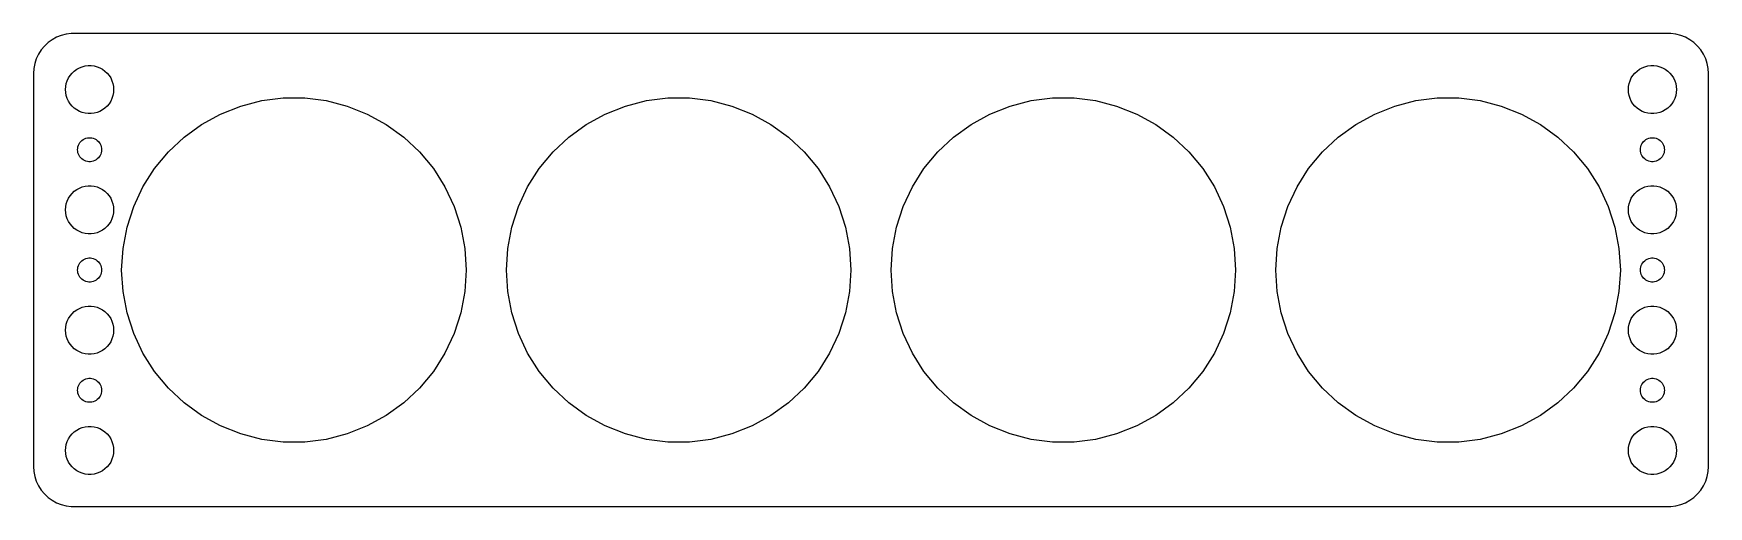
# Model space of a CAD drawing. Header units: metres. Extents: x -104 to 104, y -29 to 29.
import ezdxf

# ---------------------------------------------------------------- set-up
doc = ezdxf.new("R2010")
doc.units = ezdxf.units.M

msp = doc.modelspace()

# ---------------------------------------------------------------- linework, layer by layer
for p, q in [((-100.437, 29.4114), (-101.045, 29.2553)), ((-99.8139, 29.4901), (-100.437, 29.4114)), ((99.8139, 29.4901), (-99.8139, 29.4901)), ((100.437, 29.4114), (99.8139, 29.4901)), ((101.045, 29.2553), (100.437, 29.4114)), ((-103.545, 27.4389), (-103.882, 26.9088)), ((-103.145, 27.9227), (-103.545, 27.4389)), ((-102.687, 28.3526), (-103.145, 27.9227)), ((-102.179, 28.7216), (-102.687, 28.3526)), ((-101.629, 29.0241), (-102.179, 28.7216)), ((-101.045, 29.2553), (-101.629, 29.0241)), ((101.629, 29.0241), (101.045, 29.2553)), ((102.179, 28.7216), (101.629, 29.0241)), ((102.687, 28.3526), (102.179, 28.7216)), ((103.145, 27.9227), (102.687, 28.3526)), ((103.545, 27.4389), (103.145, 27.9227)), ((103.882, 26.9088), (103.545, 27.4389)), ((-104.461, 25.1267), (-104.5, 24.5)), ((-104.343, 25.7434), (-104.461, 25.1267)), ((-104.149, 26.3406), (-104.343, 25.7434)), ((-103.882, 26.9088), (-104.149, 26.3406)), ((-99.1075, 25.033), (-98.7773, 25.2145)), ((-98.7773, 25.2145), (-98.427, 25.3532)), ((-98.427, 25.3532), (-98.0621, 25.4469)), ((-98.0621, 25.4469), (-97.6884, 25.4941)), ((-97.6884, 25.4941), (-97.3116, 25.4941)), ((-97.3116, 25.4941), (-96.9379, 25.4469)), ((-96.9379, 25.4469), (-96.573, 25.3532)), ((-96.573, 25.3532), (-96.2227, 25.2145)), ((-96.2227, 25.2145), (-95.8925, 25.033)), ((95.8925, 25.033), (96.2227, 25.2145)), ((96.2227, 25.2145), (96.573, 25.3532)), ((96.573, 25.3532), (96.9379, 25.4469)), ((96.9379, 25.4469), (97.3116, 25.4941)), ((97.3116, 25.4941), (97.6884, 25.4941)), ((97.6884, 25.4941), (98.0621, 25.4469)), ((98.0621, 25.4469), (98.427, 25.3532)), ((98.427, 25.3532), (98.7773, 25.2145)), ((98.7773, 25.2145), (99.1075, 25.033)), ((104.149, 26.3406), (103.882, 26.9088)), ((104.343, 25.7434), (104.149, 26.3406)), ((104.461, 25.1267), (104.343, 25.7434)), ((104.5, 24.5), (104.461, 25.1267)), ((-104.5, 24.5), (-104.5, -24.5)), ((-100.476, 22.876), (-100.406, 23.2461)), ((-100.406, 23.2461), (-100.289, 23.6044)), ((-100.289, 23.6044), (-100.129, 23.9453)), ((-100.129, 23.9453), (-99.927, 24.2634)), ((-99.927, 24.2634), (-99.6869, 24.5536)), ((-99.6869, 24.5536), (-99.4123, 24.8115)), ((-99.4123, 24.8115), (-99.1075, 25.033)), ((-95.8925, 25.033), (-95.5877, 24.8115)), ((-95.5877, 24.8115), (-95.3131, 24.5536)), ((-95.3131, 24.5536), (-95.073, 24.2634)), ((-95.073, 24.2634), (-94.8711, 23.9453)), ((-94.8711, 23.9453), (-94.7107, 23.6044)), ((-94.7107, 23.6044), (-94.5943, 23.2461)), ((-94.5943, 23.2461), (-94.5237, 22.876)), ((94.5237, 22.876), (94.5943, 23.2461)), ((94.5943, 23.2461), (94.7107, 23.6044)), ((94.7107, 23.6044), (94.8711, 23.9453)), ((94.8711, 23.9453), (95.073, 24.2634)), ((95.073, 24.2634), (95.3131, 24.5536)), ((95.3131, 24.5536), (95.5877, 24.8115)), ((95.5877, 24.8115), (95.8925, 25.033)), ((99.1075, 25.033), (99.4123, 24.8115)), ((99.4123, 24.8115), (99.6869, 24.5536)), ((99.6869, 24.5536), (99.927, 24.2634)), ((99.927, 24.2634), (100.129, 23.9453)), ((100.129, 23.9453), (100.289, 23.6044)), ((100.289, 23.6044), (100.406, 23.2461)), ((100.406, 23.2461), (100.476, 22.876)), ((104.5, -24.5), (104.5, 24.5)), ((-100.5, 22.5), (-100.476, 22.876)), ((-100.476, 22.124), (-100.5, 22.5)), ((-100.406, 21.7539), (-100.476, 22.124)), ((-100.289, 21.3956), (-100.406, 21.7539)), ((-100.129, 21.0547), (-100.289, 21.3956)), ((-99.927, 20.7366), (-100.129, 21.0547)), ((-94.8711, 21.0547), (-95.073, 20.7366)), ((-94.7107, 21.3956), (-94.8711, 21.0547)), ((-94.5943, 21.7539), (-94.7107, 21.3956)), ((-94.5237, 22.124), (-94.5943, 21.7539)), ((-94.5237, 22.876), (-94.5, 22.5)), ((-94.5, 22.5), (-94.5237, 22.124)), ((-78.6439, 20.4477), (-76.0287, 21.1192)), ((-76.0287, 21.1192), (-73.35, 21.4576)), ((-73.35, 21.4576), (-70.65, 21.4576)), ((-70.65, 21.4576), (-67.9713, 21.1192)), ((-67.9713, 21.1192), (-65.3561, 20.4477)), ((-30.6439, 20.4477), (-28.0287, 21.1192)), ((-28.0287, 21.1192), (-25.35, 21.4576)), ((-25.35, 21.4576), (-22.65, 21.4576)), ((-22.65, 21.4576), (-19.9713, 21.1192)), ((-19.9713, 21.1192), (-17.3561, 20.4477)), ((17.3561, 20.4477), (19.9713, 21.1192)), ((19.9713, 21.1192), (22.65, 21.4576)), ((22.65, 21.4576), (25.35, 21.4576)), ((25.35, 21.4576), (28.0287, 21.1192)), ((28.0287, 21.1192), (30.6439, 20.4477)), ((65.3561, 20.4477), (67.9713, 21.1192)), ((67.9713, 21.1192), (70.65, 21.4576)), ((70.65, 21.4576), (73.35, 21.4576)), ((73.35, 21.4576), (76.0287, 21.1192)), ((76.0287, 21.1192), (78.6439, 20.4477)), ((94.5, 22.5), (94.5237, 22.876)), ((94.5237, 22.124), (94.5, 22.5)), ((94.5943, 21.7539), (94.5237, 22.124)), ((94.7107, 21.3956), (94.5943, 21.7539)), ((94.8711, 21.0547), (94.7107, 21.3956)), ((95.073, 20.7366), (94.8711, 21.0547)), ((100.129, 21.0547), (99.927, 20.7366)), ((100.289, 21.3956), (100.129, 21.0547)), ((100.406, 21.7539), (100.289, 21.3956)), ((100.476, 22.124), (100.406, 21.7539)), ((100.476, 22.876), (100.5, 22.5)), ((100.5, 22.5), (100.476, 22.124)), ((-99.6869, 20.4464), (-99.927, 20.7366)), ((-99.4123, 20.1884), (-99.6869, 20.4464)), ((-99.1075, 19.967), (-99.4123, 20.1884)), ((-98.7773, 19.7855), (-99.1075, 19.967)), ((-98.427, 19.6468), (-98.7773, 19.7855)), ((-98.0621, 19.5531), (-98.427, 19.6468)), ((-97.6884, 19.5059), (-98.0621, 19.5531)), ((-97.3116, 19.5059), (-97.6884, 19.5059)), ((-96.9379, 19.5531), (-97.3116, 19.5059)), ((-96.573, 19.6468), (-96.9379, 19.5531)), ((-96.2227, 19.7855), (-96.573, 19.6468)), ((-95.8925, 19.967), (-96.2227, 19.7855)), ((-95.5877, 20.1884), (-95.8925, 19.967)), ((-95.3131, 20.4464), (-95.5877, 20.1884)), ((-95.073, 20.7366), (-95.3131, 20.4464)), ((-83.5203, 18.153), (-81.1543, 19.4538)), ((-81.1543, 19.4538), (-78.6439, 20.4477)), ((-65.3561, 20.4477), (-62.8457, 19.4538)), ((-62.8457, 19.4538), (-60.4797, 18.153)), ((-35.5203, 18.153), (-33.1543, 19.4538)), ((-33.1543, 19.4538), (-30.6439, 20.4477)), ((-17.3561, 20.4477), (-14.8457, 19.4538)), ((-14.8457, 19.4538), (-12.4797, 18.153)), ((12.4797, 18.153), (14.8457, 19.4538)), ((14.8457, 19.4538), (17.3561, 20.4477)), ((30.6439, 20.4477), (33.1543, 19.4538)), ((33.1543, 19.4538), (35.5203, 18.153)), ((60.4797, 18.153), (62.8457, 19.4538)), ((62.8457, 19.4538), (65.3561, 20.4477)), ((78.6439, 20.4477), (81.1543, 19.4538)), ((81.1543, 19.4538), (83.5203, 18.153)), ((95.3131, 20.4464), (95.073, 20.7366)), ((95.5877, 20.1884), (95.3131, 20.4464)), ((95.8925, 19.967), (95.5877, 20.1884)), ((96.2227, 19.7855), (95.8925, 19.967)), ((96.573, 19.6468), (96.2227, 19.7855)), ((96.9379, 19.5531), (96.573, 19.6468)), ((97.3116, 19.5059), (96.9379, 19.5531)), ((97.6884, 19.5059), (97.3116, 19.5059)), ((98.0621, 19.5531), (97.6884, 19.5059)), ((98.427, 19.6468), (98.0621, 19.5531)), ((98.7773, 19.7855), (98.427, 19.6468)), ((99.1075, 19.967), (98.7773, 19.7855)), ((99.4123, 20.1884), (99.1075, 19.967)), ((99.6869, 20.4464), (99.4123, 20.1884)), ((99.927, 20.7366), (99.6869, 20.4464)), ((-85.7046, 16.566), (-83.5203, 18.153)), ((-60.4797, 18.153), (-58.2954, 16.566)), ((-37.7046, 16.566), (-35.5203, 18.153)), ((-12.4797, 18.153), (-10.2954, 16.566)), ((10.2954, 16.566), (12.4797, 18.153)), ((35.5203, 18.153), (37.7046, 16.566)), ((58.2954, 16.566), (60.4797, 18.153)), ((83.5203, 18.153), (85.7046, 16.566)), ((-99, 15), (-98.9882, 15.188)), ((-98.9882, 14.812), (-99, 15)), ((-98.9882, 15.188), (-98.9529, 15.373)), ((-98.9529, 14.627), (-98.9882, 14.812)), ((-98.9529, 15.373), (-98.8947, 15.5522)), ((-98.8947, 15.5522), (-98.8145, 15.7226)), ((-98.8145, 15.7226), (-98.7135, 15.8817)), ((-98.7135, 15.8817), (-98.5934, 16.0268)), ((-98.5934, 16.0268), (-98.4561, 16.1558)), ((-98.4561, 16.1558), (-98.3037, 16.2665)), ((-98.3037, 16.2665), (-98.1387, 16.3572)), ((-98.1387, 16.3572), (-97.9635, 16.4266)), ((-97.9635, 16.4266), (-97.7811, 16.4734)), ((-97.7811, 16.4734), (-97.5942, 16.497)), ((-97.5942, 16.497), (-97.4058, 16.497)), ((-97.4058, 16.497), (-97.2189, 16.4734)), ((-97.2189, 16.4734), (-97.0365, 16.4266)), ((-97.0365, 16.4266), (-96.8613, 16.3572)), ((-96.8613, 16.3572), (-96.6963, 16.2665)), ((-96.6963, 16.2665), (-96.5439, 16.1558)), ((-96.5439, 16.1558), (-96.4065, 16.0268)), ((-96.4065, 16.0268), (-96.2865, 15.8817)), ((-96.2865, 15.8817), (-96.1855, 15.7226)), ((-96.1855, 15.7226), (-96.1053, 15.5522)), ((-96.1053, 15.5522), (-96.0471, 15.373)), ((-96.0471, 15.373), (-96.0118, 15.188)), ((-96.0118, 14.812), (-96.0471, 14.627)), ((-96.0118, 15.188), (-96, 15)), ((-96, 15), (-96.0118, 14.812)), ((-89.3939, 12.6374), (-87.6728, 14.7178)), ((-87.6728, 14.7178), (-85.7046, 16.566)), ((-58.2954, 16.566), (-56.3272, 14.7178)), ((-56.3272, 14.7178), (-54.6061, 12.6374)), ((-41.3939, 12.6374), (-39.6728, 14.7178)), ((-39.6728, 14.7178), (-37.7046, 16.566)), ((-10.2954, 16.566), (-8.32716, 14.7178)), ((-8.32716, 14.7178), (-6.60612, 12.6374)), ((6.60612, 12.6374), (8.32716, 14.7178)), ((8.32716, 14.7178), (10.2954, 16.566)), ((37.7046, 16.566), (39.6728, 14.7178)), ((39.6728, 14.7178), (41.3939, 12.6374)), ((54.6061, 12.6374), (56.3272, 14.7178)), ((56.3272, 14.7178), (58.2954, 16.566)), ((85.7046, 16.566), (87.6728, 14.7178)), ((87.6728, 14.7178), (89.3939, 12.6374)), ((96, 15), (96.0118, 15.188)), ((96.0118, 14.812), (96, 15)), ((96.0118, 15.188), (96.0471, 15.373)), ((96.0471, 14.627), (96.0118, 14.812)), ((96.0471, 15.373), (96.1053, 15.5522)), ((96.1053, 15.5522), (96.1855, 15.7226)), ((96.1855, 15.7226), (96.2865, 15.8817)), ((96.2865, 15.8817), (96.4065, 16.0268)), ((96.4065, 16.0268), (96.5439, 16.1558)), ((96.5439, 16.1558), (96.6963, 16.2665)), ((96.6963, 16.2665), (96.8613, 16.3572)), ((96.8613, 16.3572), (97.0365, 16.4266)), ((97.0365, 16.4266), (97.2189, 16.4734)), ((97.2189, 16.4734), (97.4058, 16.497)), ((97.4058, 16.497), (97.5942, 16.497)), ((97.5942, 16.497), (97.7811, 16.4734)), ((97.7811, 16.4734), (97.9635, 16.4266)), ((97.9635, 16.4266), (98.1387, 16.3572)), ((98.1387, 16.3572), (98.3037, 16.2665)), ((98.3037, 16.2665), (98.4561, 16.1558)), ((98.4561, 16.1558), (98.5934, 16.0268)), ((98.5934, 16.0268), (98.7135, 15.8817)), ((98.7135, 15.8817), (98.8145, 15.7226)), ((98.8145, 15.7226), (98.8947, 15.5522)), ((98.8947, 15.5522), (98.9529, 15.373)), ((98.9529, 15.373), (98.9882, 15.188)), ((98.9882, 14.812), (98.9529, 14.627)), ((98.9882, 15.188), (99, 15)), ((99, 15), (98.9882, 14.812)), ((-98.8947, 14.4478), (-98.9529, 14.627)), ((-98.8145, 14.2774), (-98.8947, 14.4478)), ((-98.7135, 14.1183), (-98.8145, 14.2774)), ((-98.5934, 13.9732), (-98.7135, 14.1183)), ((-98.4561, 13.8442), (-98.5934, 13.9732)), ((-98.3037, 13.7335), (-98.4561, 13.8442)), ((-98.1387, 13.6427), (-98.3037, 13.7335)), ((-97.9635, 13.5734), (-98.1387, 13.6427)), ((-97.7811, 13.5266), (-97.9635, 13.5734)), ((-97.5942, 13.5029), (-97.7811, 13.5266)), ((-97.4058, 13.5029), (-97.5942, 13.5029)), ((-97.2189, 13.5266), (-97.4058, 13.5029)), ((-97.0365, 13.5734), (-97.2189, 13.5266)), ((-96.8613, 13.6427), (-97.0365, 13.5734)), ((-96.6963, 13.7335), (-96.8613, 13.6427)), ((-96.5439, 13.8442), (-96.6963, 13.7335)), ((-96.4065, 13.9732), (-96.5439, 13.8442)), ((-96.2865, 14.1183), (-96.4065, 13.9732)), ((-96.1855, 14.2774), (-96.2865, 14.1183)), ((-96.1053, 14.4478), (-96.1855, 14.2774)), ((-96.0471, 14.627), (-96.1053, 14.4478)), ((-90.8406, 10.3577), (-89.3939, 12.6374)), ((-54.6061, 12.6374), (-53.1594, 10.3577)), ((-42.8406, 10.3577), (-41.3939, 12.6374)), ((-6.60612, 12.6374), (-5.15939, 10.3577)), ((5.15939, 10.3577), (6.60612, 12.6374)), ((41.3939, 12.6374), (42.8406, 10.3577)), ((53.1594, 10.3577), (54.6061, 12.6374)), ((89.3939, 12.6374), (90.8406, 10.3577)), ((96.1053, 14.4478), (96.0471, 14.627)), ((96.1855, 14.2774), (96.1053, 14.4478)), ((96.2865, 14.1183), (96.1855, 14.2774)), ((96.4065, 13.9732), (96.2865, 14.1183)), ((96.5439, 13.8442), (96.4065, 13.9732)), ((96.6963, 13.7335), (96.5439, 13.8442)), ((96.8613, 13.6427), (96.6963, 13.7335)), ((97.0365, 13.5734), (96.8613, 13.6427)), ((97.2189, 13.5266), (97.0365, 13.5734)), ((97.4058, 13.5029), (97.2189, 13.5266)), ((97.5942, 13.5029), (97.4058, 13.5029)), ((97.7811, 13.5266), (97.5942, 13.5029)), ((97.9635, 13.5734), (97.7811, 13.5266)), ((98.1387, 13.6427), (97.9635, 13.5734)), ((98.3037, 13.7335), (98.1387, 13.6427)), ((98.4561, 13.8442), (98.3037, 13.7335)), ((98.5934, 13.9732), (98.4561, 13.8442)), ((98.7135, 14.1183), (98.5934, 13.9732)), ((98.8145, 14.2774), (98.7135, 14.1183)), ((98.8947, 14.4478), (98.8145, 14.2774)), ((98.9529, 14.627), (98.8947, 14.4478)), ((-98.0621, 10.4469), (-97.6884, 10.4941)), ((-97.6884, 10.4941), (-97.3116, 10.4941)), ((-97.3116, 10.4941), (-96.9379, 10.4469)), ((96.9379, 10.4469), (97.3116, 10.4941)), ((97.3116, 10.4941), (97.6884, 10.4941)), ((97.6884, 10.4941), (98.0621, 10.4469)), ((-100.406, 8.24606), (-100.289, 8.60437)), ((-100.289, 8.60437), (-100.129, 8.94525)), ((-100.129, 8.94525), (-99.927, 9.26335)), ((-99.927, 9.26335), (-99.6869, 9.55363)), ((-99.6869, 9.55363), (-99.4123, 9.81154)), ((-99.4123, 9.81154), (-99.1075, 10.033)), ((-99.1075, 10.033), (-98.7773, 10.2145)), ((-98.7773, 10.2145), (-98.427, 10.3532)), ((-98.427, 10.3532), (-98.0621, 10.4469)), ((-96.9379, 10.4469), (-96.573, 10.3532)), ((-96.573, 10.3532), (-96.2227, 10.2145)), ((-96.2227, 10.2145), (-95.8925, 10.033)), ((-95.8925, 10.033), (-95.5877, 9.81154)), ((-95.5877, 9.81154), (-95.3131, 9.55363)), ((-95.3131, 9.55363), (-95.073, 9.26335)), ((-95.073, 9.26335), (-94.8711, 8.94525)), ((-94.8711, 8.94525), (-94.7107, 8.60437)), ((-94.7107, 8.60437), (-94.5943, 8.24606)), ((-91.9902, 7.91467), (-90.8406, 10.3577)), ((-53.1594, 10.3577), (-52.0098, 7.91467)), ((-43.9902, 7.91467), (-42.8406, 10.3577)), ((-5.15939, 10.3577), (-4.0098, 7.91467)), ((4.0098, 7.91467), (5.15939, 10.3577)), ((42.8406, 10.3577), (43.9902, 7.91467)), ((52.0098, 7.91467), (53.1594, 10.3577)), ((90.8406, 10.3577), (91.9902, 7.91467)), ((94.5943, 8.24606), (94.7107, 8.60437)), ((94.7107, 8.60437), (94.8711, 8.94525)), ((94.8711, 8.94525), (95.073, 9.26335)), ((95.073, 9.26335), (95.3131, 9.55363)), ((95.3131, 9.55363), (95.5877, 9.81154)), ((95.5877, 9.81154), (95.8925, 10.033)), ((95.8925, 10.033), (96.2227, 10.2145)), ((96.2227, 10.2145), (96.573, 10.3532)), ((96.573, 10.3532), (96.9379, 10.4469)), ((98.0621, 10.4469), (98.427, 10.3532)), ((98.427, 10.3532), (98.7773, 10.2145)), ((98.7773, 10.2145), (99.1075, 10.033)), ((99.1075, 10.033), (99.4123, 9.81154)), ((99.4123, 9.81154), (99.6869, 9.55363)), ((99.6869, 9.55363), (99.927, 9.26335)), ((99.927, 9.26335), (100.129, 8.94525)), ((100.129, 8.94525), (100.289, 8.60437)), ((100.289, 8.60437), (100.406, 8.24606)), ((-100.5, 7.5), (-100.476, 7.87599)), ((-100.476, 7.12399), (-100.5, 7.5)), ((-100.476, 7.87599), (-100.406, 8.24606)), ((-100.406, 6.75392), (-100.476, 7.12399)), ((-100.289, 6.39561), (-100.406, 6.75392)), ((-100.129, 6.05473), (-100.289, 6.39561)), ((-94.7107, 6.39561), (-94.8711, 6.05473)), ((-94.5943, 6.75392), (-94.7107, 6.39561)), ((-94.5943, 8.24606), (-94.5237, 7.87599)), ((-94.5237, 7.12399), (-94.5943, 6.75392)), ((-94.5237, 7.87599), (-94.5, 7.5)), ((-94.5, 7.5), (-94.5237, 7.12399)), ((-92.8245, 5.34683), (-91.9902, 7.91467)), ((-52.0098, 7.91467), (-51.1755, 5.34683)), ((-44.8245, 5.34683), (-43.9902, 7.91467)), ((-4.0098, 7.91467), (-3.17546, 5.34683)), ((3.17546, 5.34683), (4.0098, 7.91467)), ((43.9902, 7.91467), (44.8245, 5.34683)), ((51.1755, 5.34683), (52.0098, 7.91467)), ((91.9902, 7.91467), (92.8245, 5.34683)), ((94.5, 7.5), (94.5237, 7.87599)), ((94.5237, 7.12399), (94.5, 7.5)), ((94.5237, 7.87599), (94.5943, 8.24606)), ((94.5943, 6.75392), (94.5237, 7.12399)), ((94.7107, 6.39561), (94.5943, 6.75392)), ((94.8711, 6.05473), (94.7107, 6.39561)), ((100.289, 6.39561), (100.129, 6.05473)), ((100.406, 6.75392), (100.289, 6.39561)), ((100.406, 8.24606), (100.476, 7.87599)), ((100.476, 7.12399), (100.406, 6.75392)), ((100.476, 7.87599), (100.5, 7.5)), ((100.5, 7.5), (100.476, 7.12399)), ((-99.927, 5.73663), (-100.129, 6.05473)), ((-99.6869, 5.44635), (-99.927, 5.73663)), ((-99.4123, 5.18845), (-99.6869, 5.44635)), ((-99.1075, 4.96701), (-99.4123, 5.18845)), ((-98.7773, 4.78551), (-99.1075, 4.96701)), ((-98.427, 4.64682), (-98.7773, 4.78551)), ((-98.0621, 4.55313), (-98.427, 4.64682)), ((-97.6884, 4.50591), (-98.0621, 4.55313)), ((-97.3116, 4.50591), (-97.6884, 4.50591)), ((-96.9379, 4.55313), (-97.3116, 4.50591)), ((-96.573, 4.64682), (-96.9379, 4.55313)), ((-96.2227, 4.78551), (-96.573, 4.64682)), ((-95.8925, 4.96701), (-96.2227, 4.78551)), ((-95.5877, 5.18845), (-95.8925, 4.96701)), ((-95.3131, 5.44635), (-95.5877, 5.18845)), ((-95.073, 5.73663), (-95.3131, 5.44635)), ((-94.8711, 6.05473), (-95.073, 5.73663)), ((-93.3305, 2.69466), (-92.8245, 5.34683)), ((-51.1755, 5.34683), (-50.6695, 2.69466)), ((-45.3305, 2.69466), (-44.8245, 5.34683)), ((-3.17546, 5.34683), (-2.66953, 2.69466)), ((2.66953, 2.69466), (3.17546, 5.34683)), ((44.8245, 5.34683), (45.3305, 2.69466)), ((50.6695, 2.69466), (51.1755, 5.34683)), ((92.8245, 5.34683), (93.3305, 2.69466)), ((95.073, 5.73663), (94.8711, 6.05473)), ((95.3131, 5.44635), (95.073, 5.73663)), ((95.5877, 5.18845), (95.3131, 5.44635)), ((95.8925, 4.96701), (95.5877, 5.18845)), ((96.2227, 4.78551), (95.8925, 4.96701)), ((96.573, 4.64682), (96.2227, 4.78551)), ((96.9379, 4.55313), (96.573, 4.64682)), ((97.3116, 4.50591), (96.9379, 4.55313)), ((97.6884, 4.50591), (97.3116, 4.50591)), ((98.0621, 4.55313), (97.6884, 4.50591)), ((98.427, 4.64682), (98.0621, 4.55313)), ((98.7773, 4.78551), (98.427, 4.64682)), ((99.1075, 4.96701), (98.7773, 4.78551)), ((99.4123, 5.18845), (99.1075, 4.96701)), ((99.6869, 5.44635), (99.4123, 5.18845)), ((99.927, 5.73663), (99.6869, 5.44635)), ((100.129, 6.05473), (99.927, 5.73663)), ((-93.5, 0), (-93.3305, 2.69466)), ((-50.6695, 2.69466), (-50.5, 0)), ((-45.5, 0), (-45.3305, 2.69466)), ((-2.66953, 2.69466), (-2.5, 0)), ((2.5, 0), (2.66953, 2.69466)), ((45.3305, 2.69466), (45.5, 0)), ((50.5, 0), (50.6695, 2.69466)), ((93.3305, 2.69466), (93.5, 0)), ((-99, 0), (-98.9882, 0.187988)), ((-98.9882, -0.187988), (-99, 0)), ((-98.9882, 0.187988), (-98.9529, 0.373032)), ((-98.9529, 0.373032), (-98.8947, 0.552185)), ((-98.8947, 0.552185), (-98.8145, 0.722626)), ((-98.8145, 0.722626), (-98.7135, 0.881668)), ((-98.7135, 0.881668), (-98.5934, 1.02681)), ((-98.5934, 1.02681), (-98.4561, 1.15576)), ((-98.4561, 1.15576), (-98.3037, 1.26648)), ((-98.3037, 1.26648), (-98.1387, 1.35724)), ((-98.1387, 1.35724), (-97.9635, 1.42657)), ((-97.9635, 1.42657), (-97.7811, 1.47342)), ((-97.7811, 1.47342), (-97.5942, 1.49704)), ((-97.5942, 1.49704), (-97.4058, 1.49704)), ((-97.4058, 1.49704), (-97.2189, 1.47342)), ((-97.2189, 1.47342), (-97.0365, 1.42657)), ((-97.0365, 1.42657), (-96.8613, 1.35724)), ((-96.8613, 1.35724), (-96.6963, 1.26648)), ((-96.6963, 1.26648), (-96.5439, 1.15576)), ((-96.5439, 1.15576), (-96.4065, 1.02681)), ((-96.4065, 1.02681), (-96.2865, 0.881668)), ((-96.2865, 0.881668), (-96.1855, 0.722626)), ((-96.1855, 0.722626), (-96.1053, 0.552185)), ((-96.1053, 0.552185), (-96.0471, 0.373032)), ((-96.0471, 0.373032), (-96.0118, 0.187988)), ((-96.0118, 0.187988), (-96, 0)), ((-96, 0), (-96.0118, -0.187988)), ((-93.3305, -2.69466), (-93.5, 0)), ((-50.5, 0), (-50.6695, -2.69466)), ((-45.3305, -2.69466), (-45.5, 0)), ((-2.5, 0), (-2.66953, -2.69466)), ((2.66953, -2.69466), (2.5, 0)), ((45.5, 0), (45.3305, -2.69466)), ((50.6695, -2.69466), (50.5, 0)), ((93.5, 0), (93.3305, -2.69466)), ((96, 0), (96.0118, 0.187988)), ((96.0118, -0.187988), (96, 0)), ((96.0118, 0.187988), (96.0471, 0.373032)), ((96.0471, 0.373032), (96.1053, 0.552185)), ((96.1053, 0.552185), (96.1855, 0.722626)), ((96.1855, 0.722626), (96.2865, 0.881668)), ((96.2865, 0.881668), (96.4065, 1.02681)), ((96.4065, 1.02681), (96.5439, 1.15576)), ((96.5439, 1.15576), (96.6963, 1.26648)), ((96.6963, 1.26648), (96.8613, 1.35724)), ((96.8613, 1.35724), (97.0365, 1.42657)), ((97.0365, 1.42657), (97.2189, 1.47342)), ((97.2189, 1.47342), (97.4058, 1.49704)), ((97.4058, 1.49704), (97.5942, 1.49704)), ((97.5942, 1.49704), (97.7811, 1.47342)), ((97.7811, 1.47342), (97.9635, 1.42657)), ((97.9635, 1.42657), (98.1387, 1.35724)), ((98.1387, 1.35724), (98.3037, 1.26648)), ((98.3037, 1.26648), (98.4561, 1.15576)), ((98.4561, 1.15576), (98.5934, 1.02681)), ((98.5934, 1.02681), (98.7135, 0.881668)), ((98.7135, 0.881668), (98.8145, 0.722626)), ((98.8145, 0.722626), (98.8947, 0.552185)), ((98.8947, 0.552185), (98.9529, 0.373032)), ((98.9529, 0.373032), (98.9882, 0.187988)), ((98.9882, 0.187988), (99, 0)), ((99, 0), (98.9882, -0.187988)), ((-98.9529, -0.373032), (-98.9882, -0.187988)), ((-98.8947, -0.552185), (-98.9529, -0.373032)), ((-98.8145, -0.722626), (-98.8947, -0.552185)), ((-98.7135, -0.881668), (-98.8145, -0.722626)), ((-98.5934, -1.02681), (-98.7135, -0.881668)), ((-98.4561, -1.15576), (-98.5934, -1.02681)), ((-98.3037, -1.26648), (-98.4561, -1.15576)), ((-98.1387, -1.35724), (-98.3037, -1.26648)), ((-97.9635, -1.42657), (-98.1387, -1.35724)), ((-97.7811, -1.47342), (-97.9635, -1.42657)), ((-97.5942, -1.49704), (-97.7811, -1.47342)), ((-97.4058, -1.49704), (-97.5942, -1.49704)), ((-97.2189, -1.47342), (-97.4058, -1.49704)), ((-97.0365, -1.42657), (-97.2189, -1.47342)), ((-96.8613, -1.35724), (-97.0365, -1.42657)), ((-96.6963, -1.26648), (-96.8613, -1.35724)), ((-96.5439, -1.15576), (-96.6963, -1.26648)), ((-96.4065, -1.02681), (-96.5439, -1.15576)), ((-96.2865, -0.881668), (-96.4065, -1.02681)), ((-96.1855, -0.722626), (-96.2865, -0.881668)), ((-96.1053, -0.552185), (-96.1855, -0.722626)), ((-96.0471, -0.373032), (-96.1053, -0.552185)), ((-96.0118, -0.187988), (-96.0471, -0.373032)), ((96.0471, -0.373032), (96.0118, -0.187988)), ((96.1053, -0.552185), (96.0471, -0.373032)), ((96.1855, -0.722626), (96.1053, -0.552185)), ((96.2865, -0.881668), (96.1855, -0.722626)), ((96.4065, -1.02681), (96.2865, -0.881668)), ((96.5439, -1.15576), (96.4065, -1.02681)), ((96.6963, -1.26648), (96.5439, -1.15576)), ((96.8613, -1.35724), (96.6963, -1.26648)), ((97.0365, -1.42657), (96.8613, -1.35724)), ((97.2189, -1.47342), (97.0365, -1.42657)), ((97.4058, -1.49704), (97.2189, -1.47342)), ((97.5942, -1.49704), (97.4058, -1.49704)), ((97.7811, -1.47342), (97.5942, -1.49704)), ((97.9635, -1.42657), (97.7811, -1.47342)), ((98.1387, -1.35724), (97.9635, -1.42657)), ((98.3037, -1.26648), (98.1387, -1.35724)), ((98.4561, -1.15576), (98.3037, -1.26648)), ((98.5934, -1.02681), (98.4561, -1.15576)), ((98.7135, -0.881668), (98.5934, -1.02681)), ((98.8145, -0.722626), (98.7135, -0.881668)), ((98.8947, -0.552185), (98.8145, -0.722626)), ((98.9529, -0.373032), (98.8947, -0.552185)), ((98.9882, -0.187988), (98.9529, -0.373032)), ((-92.8245, -5.34683), (-93.3305, -2.69466)), ((-50.6695, -2.69466), (-51.1755, -5.34683)), ((-44.8245, -5.34683), (-45.3305, -2.69466)), ((-2.66953, -2.69466), (-3.17546, -5.34683)), ((3.17546, -5.34683), (2.66953, -2.69466)), ((45.3305, -2.69466), (44.8245, -5.34683)), ((51.1755, -5.34683), (50.6695, -2.69466)), ((93.3305, -2.69466), (92.8245, -5.34683)), ((-100.289, -6.39561), (-100.129, -6.05473)), ((-100.129, -6.05473), (-99.927, -5.73663)), ((-99.927, -5.73663), (-99.6869, -5.44635)), ((-99.6869, -5.44635), (-99.4123, -5.18845)), ((-99.4123, -5.18845), (-99.1075, -4.96701)), ((-99.1075, -4.96701), (-98.7773, -4.78551)), ((-98.7773, -4.78551), (-98.427, -4.64682)), ((-98.427, -4.64682), (-98.0621, -4.55313)), ((-98.0621, -4.55313), (-97.6884, -4.50591)), ((-97.6884, -4.50591), (-97.3116, -4.50591)), ((-97.3116, -4.50591), (-96.9379, -4.55313)), ((-96.9379, -4.55313), (-96.573, -4.64682)), ((-96.573, -4.64682), (-96.2227, -4.78551)), ((-96.2227, -4.78551), (-95.8925, -4.96701)), ((-95.8925, -4.96701), (-95.5877, -5.18845)), ((-95.5877, -5.18845), (-95.3131, -5.44635)), ((-95.3131, -5.44635), (-95.073, -5.73663)), ((-95.073, -5.73663), (-94.8711, -6.05473)), ((-94.8711, -6.05473), (-94.7107, -6.39561)), ((-91.9902, -7.91467), (-92.8245, -5.34683)), ((-51.1755, -5.34683), (-52.0098, -7.91467)), ((-43.9902, -7.91467), (-44.8245, -5.34683)), ((-3.17546, -5.34683), (-4.0098, -7.91467)), ((4.0098, -7.91467), (3.17546, -5.34683)), ((44.8245, -5.34683), (43.9902, -7.91467)), ((52.0098, -7.91467), (51.1755, -5.34683)), ((92.8245, -5.34683), (91.9902, -7.91467)), ((94.7107, -6.39561), (94.8711, -6.05473)), ((94.8711, -6.05473), (95.073, -5.73663)), ((95.073, -5.73663), (95.3131, -5.44635)), ((95.3131, -5.44635), (95.5877, -5.18845)), ((95.5877, -5.18845), (95.8925, -4.96701)), ((95.8925, -4.96701), (96.2227, -4.78551)), ((96.2227, -4.78551), (96.573, -4.64682)), ((96.573, -4.64682), (96.9379, -4.55313)), ((96.9379, -4.55313), (97.3116, -4.50591)), ((97.3116, -4.50591), (97.6884, -4.50591)), ((97.6884, -4.50591), (98.0621, -4.55313)), ((98.0621, -4.55313), (98.427, -4.64682)), ((98.427, -4.64682), (98.7773, -4.78551)), ((98.7773, -4.78551), (99.1075, -4.96701)), ((99.1075, -4.96701), (99.4123, -5.18845)), ((99.4123, -5.18845), (99.6869, -5.44635)), ((99.6869, -5.44635), (99.927, -5.73663)), ((99.927, -5.73663), (100.129, -6.05473)), ((100.129, -6.05473), (100.289, -6.39561)), ((-100.5, -7.5), (-100.476, -7.12399)), ((-100.476, -7.87599), (-100.5, -7.5)), ((-100.476, -7.12399), (-100.406, -6.75392)), ((-100.406, -8.24606), (-100.476, -7.87599)), ((-100.406, -6.75392), (-100.289, -6.39561)), ((-100.289, -8.60437), (-100.406, -8.24606)), ((-94.7107, -6.39561), (-94.5943, -6.75392)), ((-94.5943, -8.24606), (-94.7107, -8.60437)), ((-94.5943, -6.75392), (-94.5237, -7.12399)), ((-94.5237, -7.87599), (-94.5943, -8.24606)), ((-94.5237, -7.12399), (-94.5, -7.5)), ((-94.5, -7.5), (-94.5237, -7.87599)), ((-90.8406, -10.3577), (-91.9902, -7.91467)), ((-52.0098, -7.91467), (-53.1594, -10.3577)), ((-42.8406, -10.3577), (-43.9902, -7.91467)), ((-4.0098, -7.91467), (-5.15939, -10.3577)), ((5.15939, -10.3577), (4.0098, -7.91467)), ((43.9902, -7.91467), (42.8406, -10.3577)), ((53.1594, -10.3577), (52.0098, -7.91467)), ((91.9902, -7.91467), (90.8406, -10.3577)), ((94.5, -7.5), (94.5237, -7.12399)), ((94.5237, -7.87599), (94.5, -7.5)), ((94.5237, -7.12399), (94.5943, -6.75392)), ((94.5943, -8.24606), (94.5237, -7.87599)), ((94.5943, -6.75392), (94.7107, -6.39561)), ((94.7107, -8.60437), (94.5943, -8.24606)), ((100.289, -6.39561), (100.406, -6.75392)), ((100.406, -8.24606), (100.289, -8.60437)), ((100.406, -6.75392), (100.476, -7.12399)), ((100.476, -7.87599), (100.406, -8.24606)), ((100.476, -7.12399), (100.5, -7.5)), ((100.5, -7.5), (100.476, -7.87599)), ((-100.129, -8.94525), (-100.289, -8.60437)), ((-99.927, -9.26335), (-100.129, -8.94525)), ((-99.6869, -9.55363), (-99.927, -9.26335)), ((-99.4123, -9.81154), (-99.6869, -9.55363)), ((-99.1075, -10.033), (-99.4123, -9.81154)), ((-98.7773, -10.2145), (-99.1075, -10.033)), ((-98.427, -10.3532), (-98.7773, -10.2145)), ((-98.0621, -10.4469), (-98.427, -10.3532)), ((-97.6884, -10.4941), (-98.0621, -10.4469)), ((-96.9379, -10.4469), (-97.3116, -10.4941)), ((-96.573, -10.3532), (-96.9379, -10.4469)), ((-96.2227, -10.2145), (-96.573, -10.3532)), ((-95.8925, -10.033), (-96.2227, -10.2145)), ((-95.5877, -9.81154), (-95.8925, -10.033)), ((-95.3131, -9.55363), (-95.5877, -9.81154)), ((-95.073, -9.26335), (-95.3131, -9.55363)), ((-94.8711, -8.94525), (-95.073, -9.26335)), ((-94.7107, -8.60437), (-94.8711, -8.94525)), ((-89.3939, -12.6374), (-90.8406, -10.3577)), ((-53.1594, -10.3577), (-54.6061, -12.6374)), ((-41.3939, -12.6374), (-42.8406, -10.3577)), ((-5.15939, -10.3577), (-6.60612, -12.6374)), ((6.60612, -12.6374), (5.15939, -10.3577)), ((42.8406, -10.3577), (41.3939, -12.6374)), ((54.6061, -12.6374), (53.1594, -10.3577)), ((90.8406, -10.3577), (89.3939, -12.6374)), ((94.8711, -8.94525), (94.7107, -8.60437)), ((95.073, -9.26335), (94.8711, -8.94525)), ((95.3131, -9.55363), (95.073, -9.26335)), ((95.5877, -9.81154), (95.3131, -9.55363)), ((95.8925, -10.033), (95.5877, -9.81154)), ((96.2227, -10.2145), (95.8925, -10.033)), ((96.573, -10.3532), (96.2227, -10.2145)), ((96.9379, -10.4469), (96.573, -10.3532)), ((97.3116, -10.4941), (96.9379, -10.4469)), ((98.0621, -10.4469), (97.6884, -10.4941)), ((98.427, -10.3532), (98.0621, -10.4469)), ((98.7773, -10.2145), (98.427, -10.3532)), ((99.1075, -10.033), (98.7773, -10.2145)), ((99.4123, -9.81154), (99.1075, -10.033)), ((99.6869, -9.55363), (99.4123, -9.81154)), ((99.927, -9.26335), (99.6869, -9.55363)), ((100.129, -8.94525), (99.927, -9.26335)), ((100.289, -8.60437), (100.129, -8.94525)), ((-97.3116, -10.4941), (-97.6884, -10.4941)), ((97.6884, -10.4941), (97.3116, -10.4941)), ((-98.9882, -14.812), (-98.9529, -14.627)), ((-98.9529, -14.627), (-98.8947, -14.4478)), ((-98.8947, -14.4478), (-98.8145, -14.2774)), ((-98.8145, -14.2774), (-98.7135, -14.1183)), ((-98.7135, -14.1183), (-98.5934, -13.9732)), ((-98.5934, -13.9732), (-98.4561, -13.8442)), ((-98.4561, -13.8442), (-98.3037, -13.7335)), ((-98.3037, -13.7335), (-98.1387, -13.6427)), ((-98.1387, -13.6427), (-97.9635, -13.5734)), ((-97.9635, -13.5734), (-97.7811, -13.5266)), ((-97.7811, -13.5266), (-97.5942, -13.5029)), ((-97.5942, -13.5029), (-97.4058, -13.5029)), ((-97.4058, -13.5029), (-97.2189, -13.5266)), ((-97.2189, -13.5266), (-97.0365, -13.5734)), ((-97.0365, -13.5734), (-96.8613, -13.6427)), ((-96.8613, -13.6427), (-96.6963, -13.7335)), ((-96.6963, -13.7335), (-96.5439, -13.8442)), ((-96.5439, -13.8442), (-96.4065, -13.9732)), ((-96.4065, -13.9732), (-96.2865, -14.1183)), ((-96.2865, -14.1183), (-96.1855, -14.2774)), ((-96.1855, -14.2774), (-96.1053, -14.4478)), ((-96.1053, -14.4478), (-96.0471, -14.627)), ((-96.0471, -14.627), (-96.0118, -14.812)), ((-87.6728, -14.7178), (-89.3939, -12.6374)), ((-54.6061, -12.6374), (-56.3272, -14.7178)), ((-39.6728, -14.7178), (-41.3939, -12.6374)), ((-6.60612, -12.6374), (-8.32716, -14.7178)), ((8.32716, -14.7178), (6.60612, -12.6374)), ((41.3939, -12.6374), (39.6728, -14.7178)), ((56.3272, -14.7178), (54.6061, -12.6374)), ((89.3939, -12.6374), (87.6728, -14.7178)), ((96.0118, -14.812), (96.0471, -14.627)), ((96.0471, -14.627), (96.1053, -14.4478)), ((96.1053, -14.4478), (96.1855, -14.2774)), ((96.1855, -14.2774), (96.2865, -14.1183)), ((96.2865, -14.1183), (96.4065, -13.9732)), ((96.4065, -13.9732), (96.5439, -13.8442)), ((96.5439, -13.8442), (96.6963, -13.7335)), ((96.6963, -13.7335), (96.8613, -13.6427)), ((96.8613, -13.6427), (97.0365, -13.5734)), ((97.0365, -13.5734), (97.2189, -13.5266)), ((97.2189, -13.5266), (97.4058, -13.5029)), ((97.4058, -13.5029), (97.5942, -13.5029)), ((97.5942, -13.5029), (97.7811, -13.5266)), ((97.7811, -13.5266), (97.9635, -13.5734)), ((97.9635, -13.5734), (98.1387, -13.6427)), ((98.1387, -13.6427), (98.3037, -13.7335)), ((98.3037, -13.7335), (98.4561, -13.8442)), ((98.4561, -13.8442), (98.5934, -13.9732)), ((98.5934, -13.9732), (98.7135, -14.1183)), ((98.7135, -14.1183), (98.8145, -14.2774)), ((98.8145, -14.2774), (98.8947, -14.4478)), ((98.8947, -14.4478), (98.9529, -14.627)), ((98.9529, -14.627), (98.9882, -14.812)), ((-99, -15), (-98.9882, -14.812)), ((-98.9882, -15.188), (-99, -15)), ((-98.9529, -15.373), (-98.9882, -15.188)), ((-98.8947, -15.5522), (-98.9529, -15.373)), ((-98.8145, -15.7226), (-98.8947, -15.5522)), ((-98.7135, -15.8817), (-98.8145, -15.7226)), ((-98.5934, -16.0268), (-98.7135, -15.8817)), ((-98.4561, -16.1558), (-98.5934, -16.0268)), ((-98.3037, -16.2665), (-98.4561, -16.1558)), ((-98.1387, -16.3572), (-98.3037, -16.2665)), ((-97.9635, -16.4266), (-98.1387, -16.3572)), ((-97.7811, -16.4734), (-97.9635, -16.4266)), ((-97.5942, -16.497), (-97.7811, -16.4734)), ((-97.4058, -16.497), (-97.5942, -16.497)), ((-97.2189, -16.4734), (-97.4058, -16.497)), ((-97.0365, -16.4266), (-97.2189, -16.4734)), ((-96.8613, -16.3572), (-97.0365, -16.4266)), ((-96.6963, -16.2665), (-96.8613, -16.3572)), ((-96.5439, -16.1558), (-96.6963, -16.2665)), ((-96.4065, -16.0268), (-96.5439, -16.1558)), ((-96.2865, -15.8817), (-96.4065, -16.0268)), ((-96.1855, -15.7226), (-96.2865, -15.8817)), ((-96.1053, -15.5522), (-96.1855, -15.7226)), ((-96.0471, -15.373), (-96.1053, -15.5522)), ((-96.0118, -15.188), (-96.0471, -15.373)), ((-96.0118, -14.812), (-96, -15)), ((-96, -15), (-96.0118, -15.188)), ((-85.7046, -16.566), (-87.6728, -14.7178)), ((-83.5203, -18.153), (-85.7046, -16.566)), ((-58.2954, -16.566), (-60.4797, -18.153)), ((-56.3272, -14.7178), (-58.2954, -16.566)), ((-37.7046, -16.566), (-39.6728, -14.7178)), ((-35.5203, -18.153), (-37.7046, -16.566)), ((-10.2954, -16.566), (-12.4797, -18.153)), ((-8.32716, -14.7178), (-10.2954, -16.566)), ((10.2954, -16.566), (8.32716, -14.7178)), ((12.4797, -18.153), (10.2954, -16.566)), ((37.7046, -16.566), (35.5203, -18.153)), ((39.6728, -14.7178), (37.7046, -16.566)), ((58.2954, -16.566), (56.3272, -14.7178)), ((60.4797, -18.153), (58.2954, -16.566)), ((85.7046, -16.566), (83.5203, -18.153)), ((87.6728, -14.7178), (85.7046, -16.566)), ((96, -15), (96.0118, -14.812)), ((96.0118, -15.188), (96, -15)), ((96.0471, -15.373), (96.0118, -15.188)), ((96.1053, -15.5522), (96.0471, -15.373)), ((96.1855, -15.7226), (96.1053, -15.5522)), ((96.2865, -15.8817), (96.1855, -15.7226)), ((96.4065, -16.0268), (96.2865, -15.8817)), ((96.5439, -16.1558), (96.4065, -16.0268)), ((96.6963, -16.2665), (96.5439, -16.1558)), ((96.8613, -16.3572), (96.6963, -16.2665)), ((97.0365, -16.4266), (96.8613, -16.3572)), ((97.2189, -16.4734), (97.0365, -16.4266)), ((97.4058, -16.497), (97.2189, -16.4734)), ((97.5942, -16.497), (97.4058, -16.497)), ((97.7811, -16.4734), (97.5942, -16.497)), ((97.9635, -16.4266), (97.7811, -16.4734)), ((98.1387, -16.3572), (97.9635, -16.4266)), ((98.3037, -16.2665), (98.1387, -16.3572)), ((98.4561, -16.1558), (98.3037, -16.2665)), ((98.5934, -16.0268), (98.4561, -16.1558)), ((98.7135, -15.8817), (98.5934, -16.0268)), ((98.8145, -15.7226), (98.7135, -15.8817)), ((98.8947, -15.5522), (98.8145, -15.7226)), ((98.9529, -15.373), (98.8947, -15.5522)), ((98.9882, -15.188), (98.9529, -15.373)), ((98.9882, -14.812), (99, -15)), ((99, -15), (98.9882, -15.188)), ((-81.1543, -19.4538), (-83.5203, -18.153)), ((-60.4797, -18.153), (-62.8457, -19.4538)), ((-33.1543, -19.4538), (-35.5203, -18.153)), ((-12.4797, -18.153), (-14.8457, -19.4538)), ((14.8457, -19.4538), (12.4797, -18.153)), ((35.5203, -18.153), (33.1543, -19.4538)), ((62.8457, -19.4538), (60.4797, -18.153)), ((83.5203, -18.153), (81.1543, -19.4538)), ((-100.129, -21.0547), (-99.927, -20.7366)), ((-99.927, -20.7366), (-99.6869, -20.4464)), ((-99.6869, -20.4464), (-99.4123, -20.1884)), ((-99.4123, -20.1884), (-99.1075, -19.967)), ((-99.1075, -19.967), (-98.7773, -19.7855)), ((-98.7773, -19.7855), (-98.427, -19.6468)), ((-98.427, -19.6468), (-98.0621, -19.5531)), ((-98.0621, -19.5531), (-97.6884, -19.5059)), ((-97.6884, -19.5059), (-97.3116, -19.5059)), ((-97.3116, -19.5059), (-96.9379, -19.5531)), ((-96.9379, -19.5531), (-96.573, -19.6468)), ((-96.573, -19.6468), (-96.2227, -19.7855)), ((-96.2227, -19.7855), (-95.8925, -19.967)), ((-95.8925, -19.967), (-95.5877, -20.1884)), ((-95.5877, -20.1884), (-95.3131, -20.4464)), ((-95.3131, -20.4464), (-95.073, -20.7366)), ((-95.073, -20.7366), (-94.8711, -21.0547)), ((-78.6439, -20.4477), (-81.1543, -19.4538)), ((-76.0287, -21.1192), (-78.6439, -20.4477)), ((-65.3561, -20.4477), (-67.9713, -21.1192)), ((-62.8457, -19.4538), (-65.3561, -20.4477)), ((-30.6439, -20.4477), (-33.1543, -19.4538)), ((-28.0287, -21.1192), (-30.6439, -20.4477)), ((-17.3561, -20.4477), (-19.9713, -21.1192)), ((-14.8457, -19.4538), (-17.3561, -20.4477)), ((17.3561, -20.4477), (14.8457, -19.4538)), ((19.9713, -21.1192), (17.3561, -20.4477)), ((30.6439, -20.4477), (28.0287, -21.1192)), ((33.1543, -19.4538), (30.6439, -20.4477)), ((65.3561, -20.4477), (62.8457, -19.4538)), ((67.9713, -21.1192), (65.3561, -20.4477)), ((78.6439, -20.4477), (76.0287, -21.1192)), ((81.1543, -19.4538), (78.6439, -20.4477)), ((94.8711, -21.0547), (95.073, -20.7366)), ((95.073, -20.7366), (95.3131, -20.4464)), ((95.3131, -20.4464), (95.5877, -20.1884)), ((95.5877, -20.1884), (95.8925, -19.967)), ((95.8925, -19.967), (96.2227, -19.7855)), ((96.2227, -19.7855), (96.573, -19.6468)), ((96.573, -19.6468), (96.9379, -19.5531)), ((96.9379, -19.5531), (97.3116, -19.5059)), ((97.3116, -19.5059), (97.6884, -19.5059)), ((97.6884, -19.5059), (98.0621, -19.5531)), ((98.0621, -19.5531), (98.427, -19.6468)), ((98.427, -19.6468), (98.7773, -19.7855)), ((98.7773, -19.7855), (99.1075, -19.967)), ((99.1075, -19.967), (99.4123, -20.1884)), ((99.4123, -20.1884), (99.6869, -20.4464)), ((99.6869, -20.4464), (99.927, -20.7366)), ((99.927, -20.7366), (100.129, -21.0547)), ((-100.5, -22.5), (-100.476, -22.124)), ((-100.476, -22.876), (-100.5, -22.5)), ((-100.476, -22.124), (-100.406, -21.7539)), ((-100.406, -23.2461), (-100.476, -22.876)), ((-100.406, -21.7539), (-100.289, -21.3956)), ((-100.289, -21.3956), (-100.129, -21.0547)), ((-94.8711, -21.0547), (-94.7107, -21.3956)), ((-94.7107, -21.3956), (-94.5943, -21.7539)), ((-94.5943, -21.7539), (-94.5237, -22.124)), ((-94.5237, -22.876), (-94.5943, -23.2461)), ((-94.5237, -22.124), (-94.5, -22.5)), ((-94.5, -22.5), (-94.5237, -22.876)), ((-73.35, -21.4576), (-76.0287, -21.1192)), ((-70.65, -21.4576), (-73.35, -21.4576)), ((-67.9713, -21.1192), (-70.65, -21.4576)), ((-25.35, -21.4576), (-28.0287, -21.1192)), ((-22.65, -21.4576), (-25.35, -21.4576)), ((-19.9713, -21.1192), (-22.65, -21.4576)), ((22.65, -21.4576), (19.9713, -21.1192)), ((25.35, -21.4576), (22.65, -21.4576)), ((28.0287, -21.1192), (25.35, -21.4576)), ((70.65, -21.4576), (67.9713, -21.1192)), ((73.35, -21.4576), (70.65, -21.4576)), ((76.0287, -21.1192), (73.35, -21.4576)), ((94.5, -22.5), (94.5237, -22.124)), ((94.5237, -22.876), (94.5, -22.5)), ((94.5237, -22.124), (94.5943, -21.7539)), ((94.5943, -23.2461), (94.5237, -22.876)), ((94.5943, -21.7539), (94.7107, -21.3956)), ((94.7107, -21.3956), (94.8711, -21.0547)), ((100.129, -21.0547), (100.289, -21.3956)), ((100.289, -21.3956), (100.406, -21.7539)), ((100.406, -21.7539), (100.476, -22.124)), ((100.476, -22.876), (100.406, -23.2461)), ((100.476, -22.124), (100.5, -22.5)), ((100.5, -22.5), (100.476, -22.876)), ((-104.5, -24.5), (-104.461, -25.1267)), ((-100.289, -23.6044), (-100.406, -23.2461)), ((-100.129, -23.9453), (-100.289, -23.6044)), ((-99.927, -24.2634), (-100.129, -23.9453)), ((-99.6869, -24.5536), (-99.927, -24.2634)), ((-99.4123, -24.8115), (-99.6869, -24.5536)), ((-99.1075, -25.033), (-99.4123, -24.8115)), ((-98.7773, -25.2145), (-99.1075, -25.033)), ((-95.8925, -25.033), (-96.2227, -25.2145)), ((-95.5877, -24.8115), (-95.8925, -25.033)), ((-95.3131, -24.5536), (-95.5877, -24.8115)), ((-95.073, -24.2634), (-95.3131, -24.5536)), ((-94.8711, -23.9453), (-95.073, -24.2634)), ((-94.7107, -23.6044), (-94.8711, -23.9453)), ((-94.5943, -23.2461), (-94.7107, -23.6044)), ((94.7107, -23.6044), (94.5943, -23.2461)), ((94.8711, -23.9453), (94.7107, -23.6044)), ((95.073, -24.2634), (94.8711, -23.9453)), ((95.3131, -24.5536), (95.073, -24.2634)), ((95.5877, -24.8115), (95.3131, -24.5536)), ((95.8925, -25.033), (95.5877, -24.8115)), ((96.2227, -25.2145), (95.8925, -25.033)), ((99.1075, -25.033), (98.7773, -25.2145)), ((99.4123, -24.8115), (99.1075, -25.033)), ((99.6869, -24.5536), (99.4123, -24.8115)), ((99.927, -24.2634), (99.6869, -24.5536)), ((100.129, -23.9453), (99.927, -24.2634)), ((100.289, -23.6044), (100.129, -23.9453)), ((100.406, -23.2461), (100.289, -23.6044)), ((104.461, -25.1267), (104.5, -24.5)), ((-104.461, -25.1267), (-104.343, -25.7434)), ((-104.343, -25.7434), (-104.149, -26.3406)), ((-104.149, -26.3406), (-103.882, -26.9088)), ((-103.882, -26.9088), (-103.545, -27.4389)), ((-98.427, -25.3532), (-98.7773, -25.2145)), ((-98.0621, -25.4469), (-98.427, -25.3532)), ((-97.6884, -25.4941), (-98.0621, -25.4469)), ((-97.3116, -25.4941), (-97.6884, -25.4941)), ((-96.9379, -25.4469), (-97.3116, -25.4941)), ((-96.573, -25.3532), (-96.9379, -25.4469)), ((-96.2227, -25.2145), (-96.573, -25.3532)), ((96.573, -25.3532), (96.2227, -25.2145)), ((96.9379, -25.4469), (96.573, -25.3532)), ((97.3116, -25.4941), (96.9379, -25.4469)), ((97.6884, -25.4941), (97.3116, -25.4941)), ((98.0621, -25.4469), (97.6884, -25.4941)), ((98.427, -25.3532), (98.0621, -25.4469)), ((98.7773, -25.2145), (98.427, -25.3532)), ((103.545, -27.4389), (103.882, -26.9088)), ((103.882, -26.9088), (104.149, -26.3406)), ((104.149, -26.3406), (104.343, -25.7434)), ((104.343, -25.7434), (104.461, -25.1267)), ((-103.545, -27.4389), (-103.145, -27.9227)), ((-103.145, -27.9227), (-102.687, -28.3526)), ((-102.687, -28.3526), (-102.179, -28.7216)), ((-102.179, -28.7216), (-101.629, -29.0241)), ((-101.629, -29.0241), (-101.045, -29.2553)), ((-101.045, -29.2553), (-100.437, -29.4114)), ((100.437, -29.4114), (101.045, -29.2553)), ((101.045, -29.2553), (101.629, -29.0241)), ((101.629, -29.0241), (102.179, -28.7216)), ((102.179, -28.7216), (102.687, -28.3526)), ((102.687, -28.3526), (103.145, -27.9227)), ((103.145, -27.9227), (103.545, -27.4389)), ((-100.437, -29.4114), (-99.8139, -29.4901)), ((-99.8139, -29.4901), (99.8139, -29.4901)), ((99.8139, -29.4901), (100.437, -29.4114))]:
    msp.add_line(p, q)

doc.saveas('drawing.dxf')
